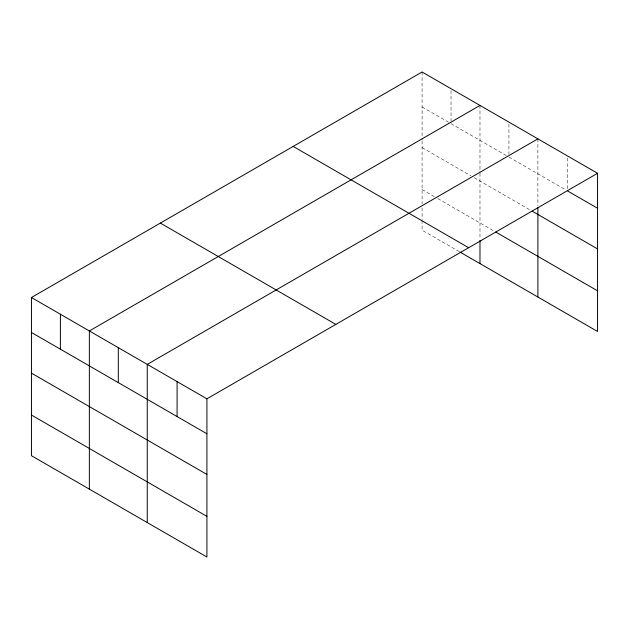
<?xml version="1.0" encoding="UTF-8"?>
<svg xmlns="http://www.w3.org/2000/svg" width="629" height="629" viewBox="0 0 629 629"><rect width="100%" height="100%" fill="white"/><g stroke="black" fill="none" stroke-linecap="round" stroke-linejoin="round"><path stroke-width="0.47" stroke-dasharray="3.15 2.36" d="M422.083 106.946L448.548 122.23M451.032 123.661L506.455 155.662M508.94 157.093L566.061 190.076M422.083 147.611L470.885 175.79M474.195 177.7L530.444 210.18M422.083 189.51L434.49 196.673M437.8 198.583L494.874 231.543M459.304 251.671L422.083 230.175L422.083 220.496M567.72 158.013L567.72 189.093M537.889 138.852L537.889 205.762M508.94 124.078L508.94 154.184M479.982 105.42L479.982 172.33M479.982 173.297L479.982 239.405M451.032 90.647L451.032 120.752M422.083 71.989L422.083 139.866M422.083 140.833L422.083 204.032M422.083 207.908L422.083 219.529"/><path stroke-width="0.94" d="M597.55 173.297L422.083 71.989L31.45 297.517L31.45 455.703L206.917 557.011L206.917 398.825L597.55 173.297L597.55 331.483L460.129 252.143M479.982 105.42L89.357 330.948L89.357 489.134M537.889 138.852L147.257 364.38L147.257 522.565M567.72 191.035L597.55 208.254M532.103 211.132L597.55 248.919M495.699 232.015L597.55 290.818M293.169 146.415L468.644 247.716M160.356 223.091L335.831 324.399M31.45 297.517L206.917 398.825M31.45 332.474L206.917 433.782M31.45 373.139L206.917 474.447M31.45 415.038L206.917 516.346M537.889 207.696L537.889 297.037M479.982 240.372L479.982 263.606M177.087 381.599L177.087 416.563M118.307 347.664L118.307 382.621M60.4 314.233L60.4 349.189"/></g></svg>
